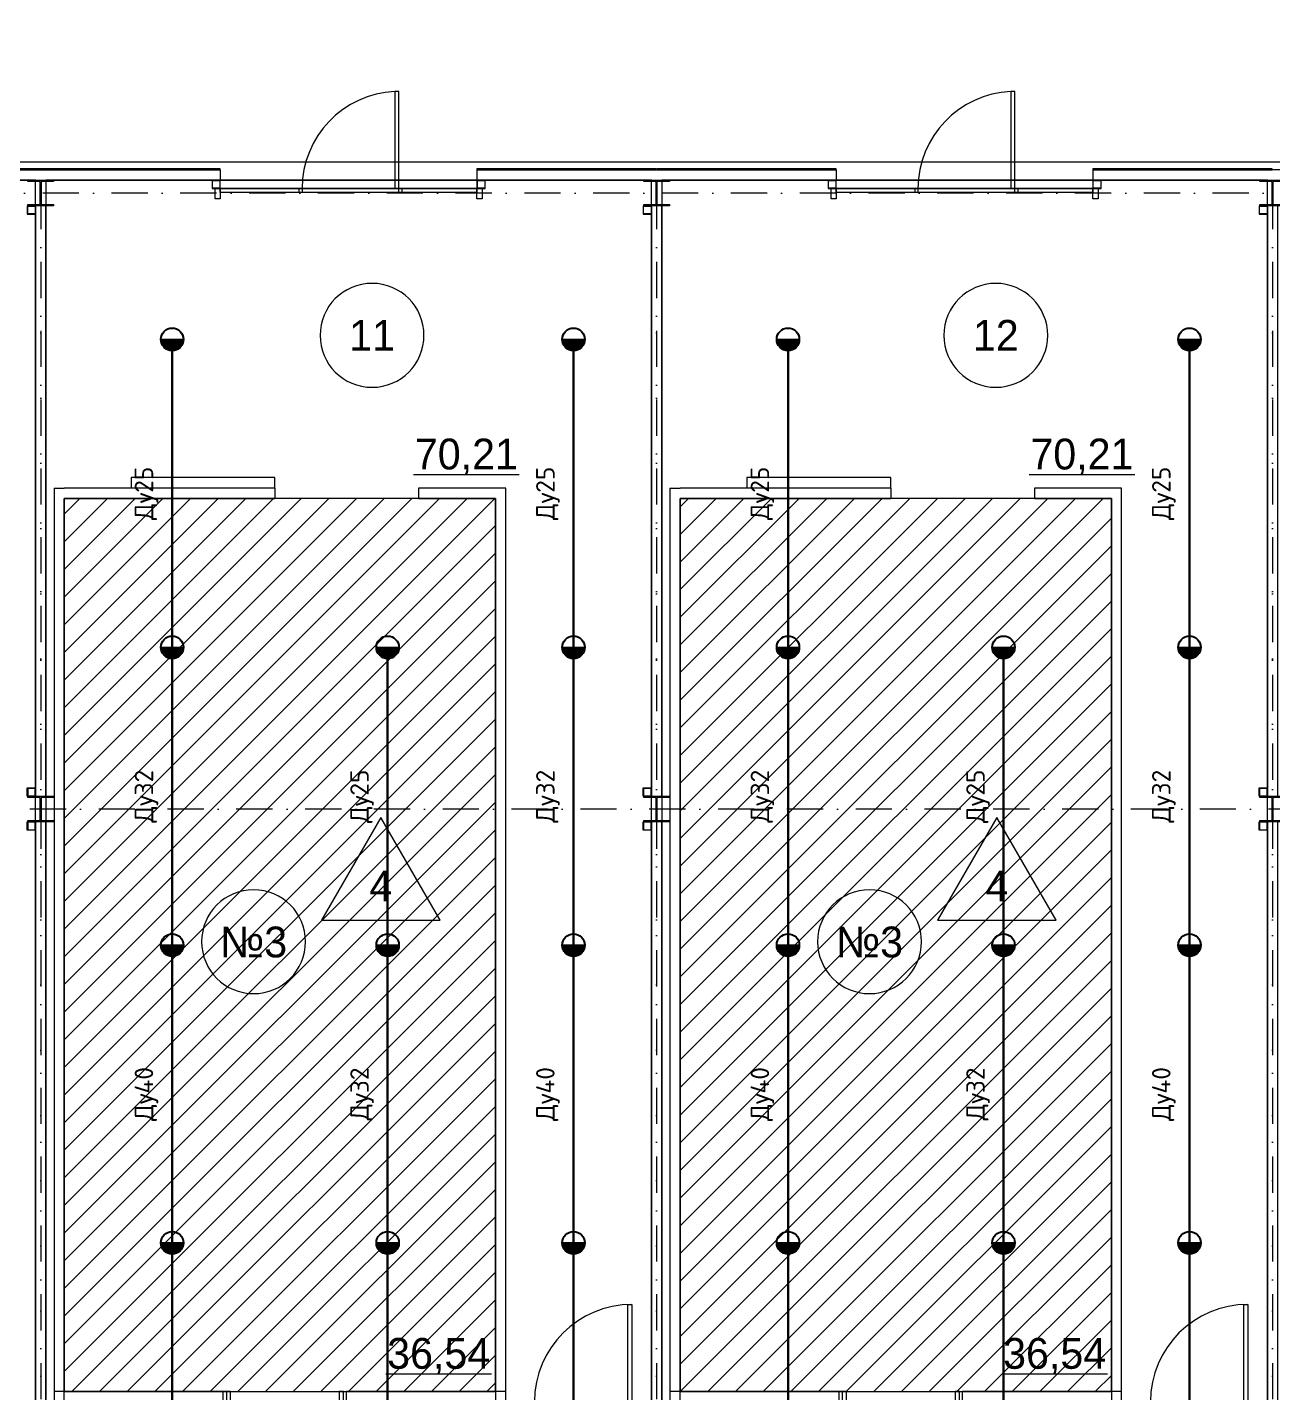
# Model space of a CAD drawing. Header units: millimetres. Extents: x 0 to 2118900, y -20000 to 84100.
# Drawn here: x 429870 to 442001, y 52315 to 65614 of the extents above; entities that cross this region are included whole.
import ezdxf
from ezdxf.enums import TextEntityAlignment as Align

# ---------------------------------------------------------------- set-up
doc = ezdxf.new("R2010")
doc.units = ezdxf.units.MM
for name, pattern in [('Dot & Dashed', [670.277762, 352.777767, -176.388884, 0, -141.111112]), ('Крупный пунктир', [634.99999, 0, -634.99999]), ('Штриховая', [300, 200, -100])]:
    doc.linetypes.add(name, pattern=pattern)
for name, color, linetype, lineweight in [('АР_подоснова', 8, 'Continuous', 13), ('ПТ_В21_расп', 1, 'Continuous', 30), ('ПТ_оросители', 7, 'Continuous', 25), ('ПТ_текст', 7, 'Continuous', 18), ('ПТ_штриховка', 8, 'Continuous', 9)]:
    doc.layers.add(name, color=color, linetype=linetype, lineweight=lineweight)
doc.styles.add('АР_текст_1', font='arial.ttf')
doc.styles.add('ПТ', font='isocpeur.ttf')

# ---------------------------------------------------------------- blocks, each defined once
blk = doc.blocks.new('Разгрузочный тамбур_11_25', base_point=(26375, 38770))
at = {"color": 0, "linetype": 'Continuous', "lineweight": -2}
blk.add_line((25633, 37258), (26662, 37258), dxfattribs=at)
for start, end in [(0, 180), (180, 0)]:
    blk.add_arc((25228, 38614), 506, start, end, dxfattribs=at)
at = {"color": 0, "lineweight": -2, "style": 'АР_текст_1'}
for tag, p in [('ROOM_NUMBER', (25228, 38614)), ('ROOM_AREA', (26147, 37458))]:
    blk.add_attdef(tag, text='', height=300, dxfattribs=at).set_placement(p, align=Align.MIDDLE_CENTER)
blk = doc.blocks.new('Разгрузочный тамбур_12_26', base_point=(32375, 38770))
at = {"color": 0, "linetype": 'Continuous', "lineweight": -2}
blk.add_line((31628, 37258), (32657, 37258), dxfattribs=at)
for start, end in [(0, 180), (180, 0)]:
    blk.add_arc((31304, 38614), 506, start, end, dxfattribs=at)
at = {"color": 0, "lineweight": -2, "style": 'АР_текст_1'}
for tag, p in [('ROOM_NUMBER', (31304, 38614)), ('ROOM_AREA', (32143, 37458))]:
    blk.add_attdef(tag, text='', height=300, dxfattribs=at).set_placement(p, align=Align.MIDDLE_CENTER)
blk = doc.blocks.new('Колонна SHS ГК 270')
at = {"color": 0, "linetype": 'Continuous', "lineweight": -2}
for p, q in [((40, 40), (-40, 40)), ((-40, 40), (-40, -40)), ((-36.4, -36.4), (-36.4, 36.4)), ((-36.4, 36.4), (36.4, 36.4)), ((36.4, 36.4), (36.4, -36.4)), ((40, -40), (40, 40)), ((-40, -40), (40, -40)), ((36.4, -36.4), (-36.4, -36.4))]:
    blk.add_line(p, q, dxfattribs=at)
blk = doc.blocks.new('Труба Квадратного Сечения ГК SHS 27')
at = {"color": 0, "linetype": 'Continuous', "lineweight": -2}
for p, q in [((1250, 40), (0, 40)), ((0, 40), (0, 0)), ((0, 0), (0, -40)), ((2500, 40), (1250, 40)), ((2500, 0), (2500, 40)), ((2500, -40), (2500, 0)), ((0, -40), (1250, -40)), ((1250, -40), (2500, -40))]:
    blk.add_line(p, q, dxfattribs=at)
blk = doc.blocks.new('Морозильная камера №3_№3_79', base_point=(24258, 33075))
at = {"color": 0, "linetype": 'Continuous', "lineweight": -2}
for p, q in [((25314, 33919), (24735, 32917)), ((25892, 32917), (25314, 33919)), ((24735, 32917), (25892, 32917)), ((25362, 28498), (26391, 28498))]:
    blk.add_line(p, q, dxfattribs=at)
at = {"color": 0, "linetype": 'Штриховая', "lineweight": -2, "flags": 128}
blk.add_lwpolyline([(26430, 37025), (22230, 37025), (22230, 28325), (26430, 28325)], close=True, dxfattribs=at)
at = {"color": 0, "linetype": 'Continuous', "lineweight": -2}
for start, end in [(0, 180), (180, 0)]:
    blk.add_arc((24074, 32708), 506, start, end, dxfattribs=at)
at = {"color": 0, "lineweight": -2, "style": 'АР_текст_1'}
for tag, p in [('DUMMY_112', (25314, 33251)), ('ROOM_NUMBER', (24074, 32705)), ('ROOM_AREA', (25877, 28698))]:
    blk.add_attdef(tag, text='', height=300, dxfattribs=at).set_placement(p, align=Align.MIDDLE_CENTER)
blk = doc.blocks.new('Морозильная камера №3_№3_80', base_point=(30258, 33075))
at = {"color": 0, "linetype": 'Continuous', "lineweight": -2}
for p, q in [((31314, 33919), (30735, 32917)), ((31892, 32917), (31314, 33919)), ((30735, 32917), (31892, 32917)), ((31362, 28498), (32391, 28498))]:
    blk.add_line(p, q, dxfattribs=at)
at = {"color": 0, "linetype": 'Штриховая', "lineweight": -2, "flags": 128}
blk.add_lwpolyline([(32430, 37025), (28230, 37025), (28230, 28325), (32430, 28325)], close=True, dxfattribs=at)
at = {"color": 0, "linetype": 'Continuous', "lineweight": -2}
for start, end in [(0, 180), (180, 0)]:
    blk.add_arc((30074, 32708), 506, start, end, dxfattribs=at)
at = {"color": 0, "lineweight": -2, "style": 'АР_текст_1'}
for tag, p in [('DUMMY_112', (31314, 33251)), ('ROOM_NUMBER', (30074, 32705)), ('ROOM_AREA', (31877, 28698))]:
    blk.add_attdef(tag, text='', height=300, dxfattribs=at).set_placement(p, align=Align.MIDDLE_CENTER)
blk = doc.blocks.new('Перекрытие_1100', base_point=(-300, -300))
at = {"color": 0, "linetype": 'Continuous', "lineweight": -2, "flags": 128}
blk.add_lwpolyline([(-300, -300), (98301, -300), (98301, 40301), (-300, 40301)], close=True, dxfattribs=at)
blk = doc.blocks.new('Перекрытие_580', base_point=(3875, 43275))
at = {"color": 0, "linetype": 'Continuous', "lineweight": -2, "flags": 128}
blk.add_lwpolyline([(3875, 43275), (94125, 43275), (94125, 40301), (3875, 40301)], close=True, dxfattribs=at)
blk = doc.blocks.new('Однопольная Дверь 27_3')
at = {"color": 0, "linetype": 'Continuous', "lineweight": -2}
for p, q in [((435, 0), (435, 950)), ((435, 950), (475, 950)), ((475, 950), (475, 0)), ((-475, 0), (-505, 0)), ((-505, 0), (-505, -70)), ((-505, -70), (-505, 0)), ((-505, -70), (-505, 0)), ((-475, -40), (-475, 0)), ((475, 0), (435, 0)), ((505, 0), (475, 0)), ((475, 0), (475, -40)), ((505, -70), (505, 0)), ((505, -70), (505, 0)), ((505, -70), (505, 0)), ((-505, -70), (-465, -70)), ((-505, -100), (-505, -70)), ((-465, -40), (-475, -40)), ((-465, -70), (-465, -40)), ((475, -40), (465, -40)), ((465, -40), (465, -70)), ((465, -70), (505, -70)), ((505, -100), (505, -70))]:
    blk.add_line(p, q, dxfattribs=at)
blk.add_arc((475, 0), 950, 90, 180, dxfattribs=at)
blk = doc.blocks.new('Стена_83', base_point=(-125, 28125))
at = {"color": 0, "linetype": 'Continuous', "lineweight": -2, "zscale": 1000}
for p in [(27285, 28225), (33285, 28225)]:
    blk.add_blockref('Однопольная Дверь 27_3', p, dxfattribs=at)
blk = doc.blocks.new('Стена_98', base_point=(26530, 37125))
at = {"color": 0, "linetype": 'Continuous', "lineweight": -2}
for p, q in [((26430, 28235), (26430, 28225)), ((26430, 28225), (26530, 28225)), ((26530, 28225), (26530, 28235))]:
    blk.add_line(p, q, dxfattribs=at)
at = {"color": 0, "linetype": 'Continuous', "lineweight": -2, "flags": 128}
for points in [[(26530, 37125), (26430, 37125)], [(26530, 28235), (26530, 37125)], [(26430, 37025), (26430, 28235)], [(26430, 28235), (26530, 28235)]]:
    blk.add_lwpolyline(points, dxfattribs=at)
blk = doc.blocks.new('Стена_99', base_point=(22130, 28225))
at = {"color": 0, "linetype": 'Continuous', "lineweight": -2}
for p, q in [((22130, 28235), (22130, 28225)), ((22130, 28225), (22230, 28225)), ((22230, 28225), (22230, 28235))]:
    blk.add_line(p, q, dxfattribs=at)
at = {"color": 0, "linetype": 'Continuous', "lineweight": -2, "flags": 128}
for points in [[(22130, 37125), (22230, 37125)], [(22130, 37125), (22130, 28235)], [(22230, 28235), (22230, 37025)], [(22230, 28235), (22130, 28235)]]:
    blk.add_lwpolyline(points, dxfattribs=at)
blk = doc.blocks.new('Стена_101', base_point=(32530, 37125))
at = {"color": 0, "linetype": 'Continuous', "lineweight": -2}
for p, q in [((32430, 28235), (32430, 28225)), ((32430, 28225), (32530, 28225)), ((32530, 28225), (32530, 28235))]:
    blk.add_line(p, q, dxfattribs=at)
at = {"color": 0, "linetype": 'Continuous', "lineweight": -2, "flags": 128}
for points in [[(32530, 37125), (32430, 37125)], [(32530, 28235), (32530, 37125)], [(32430, 37025), (32430, 28235)], [(32430, 28235), (32530, 28235)]]:
    blk.add_lwpolyline(points, dxfattribs=at)
blk = doc.blocks.new('Стена_102', base_point=(28130, 28225))
at = {"color": 0, "linetype": 'Continuous', "lineweight": -2}
for p, q in [((28130, 28235), (28130, 28225)), ((28130, 28225), (28230, 28225)), ((28230, 28225), (28230, 28235))]:
    blk.add_line(p, q, dxfattribs=at)
at = {"color": 0, "linetype": 'Continuous', "lineweight": -2, "flags": 128}
for points in [[(28130, 37125), (28230, 37125)], [(28130, 37125), (28130, 28235)], [(28230, 28235), (28230, 37025)], [(28230, 28235), (28130, 28235)]]:
    blk.add_lwpolyline(points, dxfattribs=at)
blk = doc.blocks.new('Стена_188', base_point=(20250, 40225))
at = {"color": 0, "linetype": 'Continuous', "lineweight": -2, "flags": 128}
for points in [[(21997, 40235), (20250, 40235)], [(20250, 40235), (20250, 40225)], [(20250, 40225), (21997, 40225)], [(21997, 40225), (21997, 40235)]]:
    blk.add_lwpolyline(points, dxfattribs=at)
blk = doc.blocks.new('Стена_189', base_point=(20250, 40225))
at = {"color": 0, "linetype": 'Continuous', "lineweight": -2, "flags": 128}
for points in [[(21997, 40235), (20250, 40235)], [(20250, 40235), (20250, 40225)], [(20250, 40225), (21997, 40225)], [(21997, 40225), (21997, 40235)]]:
    blk.add_lwpolyline(points, dxfattribs=at)
blk = doc.blocks.new('Стена_192', base_point=(26250, 40225))
at = {"color": 0, "linetype": 'Continuous', "lineweight": -2, "flags": 128}
for points in [[(27997, 40235), (26250, 40235)], [(26250, 40235), (26250, 40225)], [(26250, 40225), (27997, 40225)], [(27997, 40225), (27997, 40235)]]:
    blk.add_lwpolyline(points, dxfattribs=at)
blk = doc.blocks.new('Стена_193', base_point=(26250, 40225))
at = {"color": 0, "linetype": 'Continuous', "lineweight": -2, "flags": 128}
for points in [[(27997, 40235), (26250, 40235)], [(26250, 40235), (26250, 40225)], [(26250, 40225), (27997, 40225)], [(27997, 40225), (27997, 40235)]]:
    blk.add_lwpolyline(points, dxfattribs=at)
blk = doc.blocks.new('Стена_194', base_point=(23750, 40225))
at = {"color": 0, "linetype": 'Continuous', "lineweight": -2, "flags": 128}
for points in [[(23750, 40235), (22003, 40235)], [(22003, 40235), (22003, 40225)], [(22003, 40225), (23750, 40225)], [(23750, 40225), (23750, 40235)]]:
    blk.add_lwpolyline(points, dxfattribs=at)
blk = doc.blocks.new('Стена_195', base_point=(23750, 40225))
at = {"color": 0, "linetype": 'Continuous', "lineweight": -2, "flags": 128}
for points in [[(23750, 40235), (22003, 40235)], [(22003, 40235), (22003, 40225)], [(22003, 40225), (23750, 40225)], [(23750, 40225), (23750, 40235)]]:
    blk.add_lwpolyline(points, dxfattribs=at)
blk = doc.blocks.new('Стена_196', base_point=(32250, 40225))
at = {"color": 0, "linetype": 'Continuous', "lineweight": -2, "flags": 128}
for points in [[(33997, 40235), (32250, 40235)], [(32250, 40235), (32250, 40225)], [(32250, 40225), (33997, 40225)], [(33997, 40225), (33997, 40235)]]:
    blk.add_lwpolyline(points, dxfattribs=at)
blk = doc.blocks.new('Стена_197', base_point=(32250, 40225))
at = {"color": 0, "linetype": 'Continuous', "lineweight": -2, "flags": 128}
for points in [[(33997, 40235), (32250, 40235)], [(32250, 40235), (32250, 40225)], [(32250, 40225), (33997, 40225)], [(33997, 40225), (33997, 40235)]]:
    blk.add_lwpolyline(points, dxfattribs=at)
blk = doc.blocks.new('Стена_198', base_point=(29750, 40225))
at = {"color": 0, "linetype": 'Continuous', "lineweight": -2, "flags": 128}
for points in [[(29750, 40235), (28003, 40235)], [(28003, 40235), (28003, 40225)], [(28003, 40225), (29750, 40225)], [(29750, 40225), (29750, 40235)]]:
    blk.add_lwpolyline(points, dxfattribs=at)
blk = doc.blocks.new('Стена_199', base_point=(29750, 40225))
at = {"color": 0, "linetype": 'Continuous', "lineweight": -2, "flags": 128}
for points in [[(29750, 40235), (28003, 40235)], [(28003, 40235), (28003, 40225)], [(28003, 40225), (29750, 40225)], [(29750, 40225), (29750, 40235)]]:
    blk.add_lwpolyline(points, dxfattribs=at)
blk = doc.blocks.new('Однопольная Дверь 27_4')
at = {"color": 0, "linetype": 'Continuous', "lineweight": -2}
for p, q in [((466, 77), (1278, 758)), ((1342, 681), (530, 0)), ((1278, 758), (1342, 681)), ((-570, 0), (-600, 0)), ((-600, 0), (-600, -100)), ((-600, 0), (-600, -100)), ((-600, 0), (-600, -100)), ((-530, 0), (-570, 0)), ((-570, 0), (-570, -100)), ((-530, -100), (-530, 0)), ((530, 0), (466, 77)), ((570, 0), (530, 0)), ((530, 0), (530, -100)), ((570, 0), (600, 0)), ((570, -100), (570, 0)), ((600, 0), (600, -100)), ((600, 0), (600, -100)), ((600, 0), (600, -100)), ((-570, -100), (-600, -100)), ((-570, -100), (-530, -100)), ((530, -100), (570, -100)), ((570, -100), (600, -100))]:
    blk.add_line(p, q, dxfattribs=at)
blk.add_arc((530, 0), 1060, 40, 180, dxfattribs=at)
blk = doc.blocks.new('Стена_263', base_point=(26530, 28225))
at = {"color": 0, "linetype": 'Continuous', "lineweight": -2}
for p, q in [((23779, 28225), (23779, 28325)), ((24979, 28225), (24979, 28325))]:
    blk.add_line(p, q, dxfattribs=at)
at = {"color": 0, "linetype": 'Continuous', "lineweight": -2, "flags": 128}
for points in [[(23779, 28325), (22130, 28325)], [(22130, 28325), (22130, 28225)], [(22130, 28225), (23779, 28225)], [(26530, 28325), (24979, 28325)], [(24979, 28225), (26530, 28225)], [(26530, 28225), (26530, 28325)]]:
    blk.add_lwpolyline(points, dxfattribs=at)
at = {"color": 0, "linetype": 'Continuous', "lineweight": -2, "zscale": 1000, "rotation": 179.9999990962202}
blk.add_blockref('Однопольная Дверь 27_4', (24379, 28225), dxfattribs=at)
blk = doc.blocks.new('Стена_264', base_point=(32530, 28225))
at = {"color": 0, "linetype": 'Continuous', "lineweight": -2}
for p, q in [((29779, 28225), (29779, 28325)), ((30979, 28225), (30979, 28325))]:
    blk.add_line(p, q, dxfattribs=at)
at = {"color": 0, "linetype": 'Continuous', "lineweight": -2, "flags": 128}
for points in [[(29779, 28325), (28130, 28325)], [(28130, 28325), (28130, 28225)], [(28130, 28225), (29779, 28225)], [(32530, 28325), (30979, 28325)], [(30979, 28225), (32530, 28225)], [(32530, 28225), (32530, 28325)]]:
    blk.add_lwpolyline(points, dxfattribs=at)
at = {"color": 0, "linetype": 'Continuous', "lineweight": -2, "zscale": 1000, "rotation": 179.9999990962202}
blk.add_blockref('Однопольная Дверь 27_4', (30379, 28225), dxfattribs=at)
blk = doc.blocks.new('Наружная Раздвижная Дверь 27')
at = {"color": 0, "linetype": 'Continuous', "lineweight": -2}
for p, q in [((-700, 0), (-700, -100)), ((700, 105), (2100, 105)), ((700, 5), (700, 105)), ((2100, 5), (700, 5)), ((700, 0), (700, -100)), ((2100, 105), (2100, 5))]:
    blk.add_line(p, q, dxfattribs=at)
blk = doc.blocks.new('Стена_268', base_point=(22130, 37125))
at = {"color": 0, "linetype": 'Continuous', "lineweight": -2}
for p, q in [((24280, 37125), (24280, 37025)), ((25680, 37125), (25680, 37025))]:
    blk.add_line(p, q, dxfattribs=at)
at = {"color": 0, "linetype": 'Continuous', "lineweight": -2, "flags": 128}
for points in [[(24280, 37125), (22230, 37125)], [(26430, 37125), (25680, 37125)], [(22230, 37025), (24280, 37025)], [(25680, 37025), (26430, 37025)]]:
    blk.add_lwpolyline(points, dxfattribs=at)
at = {"color": 0, "linetype": 'Continuous', "lineweight": -2, "xscale": -1, "zscale": 1000}
blk.add_blockref('Наружная Раздвижная Дверь 27', (24980, 37125), dxfattribs=at)
blk = doc.blocks.new('Стена_269', base_point=(28130, 37125))
at = {"color": 0, "linetype": 'Continuous', "lineweight": -2}
for p, q in [((30280, 37125), (30280, 37025)), ((31680, 37125), (31680, 37025))]:
    blk.add_line(p, q, dxfattribs=at)
at = {"color": 0, "linetype": 'Continuous', "lineweight": -2, "flags": 128}
for points in [[(30280, 37125), (28230, 37125)], [(32430, 37125), (31680, 37125)], [(28230, 37025), (30280, 37025)], [(31680, 37025), (32430, 37025)]]:
    blk.add_lwpolyline(points, dxfattribs=at)
at = {"color": 0, "linetype": 'Continuous', "lineweight": -2, "xscale": -1, "zscale": 1000}
blk.add_blockref('Наружная Раздвижная Дверь 27', (30980, 37125), dxfattribs=at)
blk = doc.blocks.new('Стена_365', base_point=(34000, 34125))
at = {"color": 0, "linetype": 'Continuous', "lineweight": -2, "flags": 128}
for points in [[(34050, 39875), (33950, 39875)], [(33950, 39875), (33950, 34125)], [(34050, 34125), (34050, 39875)], [(33950, 34125), (34050, 34125)]]:
    blk.add_lwpolyline(points, dxfattribs=at)
blk = doc.blocks.new('Стена_370', base_point=(22000, 34125))
at = {"color": 0, "linetype": 'Continuous', "lineweight": -2, "flags": 128}
for points in [[(22050, 39875), (21950, 39875)], [(21950, 39875), (21950, 34125)], [(22050, 34125), (22050, 39875)], [(21950, 34125), (22050, 34125)]]:
    blk.add_lwpolyline(points, dxfattribs=at)
blk = doc.blocks.new('Стена_373', base_point=(28000, 34125))
at = {"color": 0, "linetype": 'Continuous', "lineweight": -2, "flags": 128}
for points in [[(28050, 39875), (27950, 39875)], [(27950, 39875), (27950, 34125)], [(28050, 34125), (28050, 39875)], [(27950, 34125), (28050, 34125)]]:
    blk.add_lwpolyline(points, dxfattribs=at)
blk = doc.blocks.new('Стена_377', base_point=(34000, 28125))
at = {"color": 0, "linetype": 'Continuous', "lineweight": -2, "flags": 128}
for points in [[(34050, 33875), (33950, 33875)], [(33950, 33875), (33950, 28225)], [(34050, 28225), (34050, 33875)]]:
    blk.add_lwpolyline(points, dxfattribs=at)
blk = doc.blocks.new('Стена_380', base_point=(22000, 28125))
at = {"color": 0, "linetype": 'Continuous', "lineweight": -2, "flags": 128}
for points in [[(22050, 33875), (21950, 33875)], [(21950, 33875), (21950, 28225)], [(22050, 28225), (22050, 33875)]]:
    blk.add_lwpolyline(points, dxfattribs=at)
blk = doc.blocks.new('Стена_383', base_point=(28000, 28125))
at = {"color": 0, "linetype": 'Continuous', "lineweight": -2, "flags": 128}
for points in [[(28050, 33875), (27950, 33875)], [(27950, 33875), (27950, 28225)], [(28050, 28225), (28050, 33875)]]:
    blk.add_lwpolyline(points, dxfattribs=at)
blk = doc.blocks.new('Колонна Универсальная 27')
at = {"color": 0, "linetype": 'Continuous', "lineweight": -2}
for p, q in [((125, 125), (-125, 125)), ((-125, 125), (-125, 113)), ((-125, 113), (-4, 113)), ((-4, 113), (-4, -113)), ((4, -113), (4, 113)), ((4, 113), (125, 113)), ((125, 113), (125, 125)), ((-4, -113), (-125, -113)), ((-125, -113), (-125, -125)), ((-125, -125), (125, -125)), ((125, -113), (4, -113)), ((125, -125), (125, -113))]:
    blk.add_line(p, q, dxfattribs=at)
blk = doc.blocks.new('Двутавp К 26020-83 27_2')
at = {"color": 0, "linetype": 'Крупный пунктир', "lineweight": -2}
blk.add_line((0, 0), (17750, 0), dxfattribs=at)
blk = doc.blocks.new('Ворота Гаражные Раздвижные Вертикальные 27')
at = {"color": 0, "linetype": 'Continuous', "lineweight": -2}
for p, q in [((-1250, 180), (-1250, 80)), ((1250, 180), (1250, 80)), ((-1250, 0), (-1300, 0)), ((-1300, 0), (-1300, -100)), ((1250, 0), (-1250, 0)), ((-1250, 0), (-1250, -40)), ((-1250, -100), (-1250, 0)), ((1250, -40), (1250, 0)), ((1300, 0), (1250, 0)), ((1250, 0), (1250, -100)), ((1300, -100), (1300, 0)), ((-1300, -100), (-1250, -100)), ((-1250, -40), (1250, -40)), ((1250, -100), (1300, -100))]:
    blk.add_line(p, q, dxfattribs=at)
blk.add_point((0, 0), dxfattribs=at)
blk.add_point((0, 0), dxfattribs=at)
blk.add_point((0, 0), dxfattribs=at)
blk.add_point((0, 0), dxfattribs=at)
blk = doc.blocks.new('Стена_416', base_point=(-125, 40125))
at = {"color": 0, "linetype": 'Continuous', "lineweight": -2}
for p, q in [((23750, 40225), (23750, 40125)), ((26250, 40225), (26250, 40125)), ((29750, 40225), (29750, 40125)), ((32250, 40225), (32250, 40125))]:
    blk.add_line(p, q, dxfattribs=at)
at = {"color": 0, "linetype": 'Continuous', "lineweight": -2, "flags": 128}
for points in [[(23750, 40225), (20250, 40225)], [(29750, 40225), (26250, 40225)], [(35750, 40225), (32250, 40225)], [(20300, 40125), (23700, 40125)], [(26300, 40125), (29700, 40125)], [(32300, 40125), (35700, 40125)]]:
    blk.add_lwpolyline(points, dxfattribs=at)
at = {"color": 0, "linetype": 'Continuous', "lineweight": -2}
for p in [(25000, 40045), (25000, 40045), (31000, 40045), (31000, 40045)]:
    blk.add_point(p, dxfattribs=at)
at = {"color": 0, "linetype": 'Continuous', "lineweight": -2, "xscale": -1, "zscale": 1000}
for p in [(25000, 40045), (31000, 40045)]:
    blk.add_blockref('Ворота Гаражные Раздвижные Вертикальные 27', p, dxfattribs=at)
blk = doc.blocks.new('Стандартный Маркер Сетки_40')
at = {"color": 0, "linetype": 'Dot & Dashed', "lineweight": -2}
for q in [(55187, 0), (0, 0)]:
    blk.add_line((0, 0), q, dxfattribs=at)
at = {"color": 0, "lineweight": -2, "style": 'АР_текст_1'}
blk.add_attdef('AC_MarkerText_1', text='', height=300, rotation=90, dxfattribs=at).set_placement((55368, -69), align=Align.TOP_CENTER)
blk = doc.blocks.new('AR_F1')
at = {"layer": 'АР_подоснова', "linetype": 'Continuous'}
for p, q in [((25490, 40989), (25450, 40989)), ((25450, 40989), (25450, 40043)), ((25490, 40043), (25490, 40989)), ((31490, 40989), (31450, 40989)), ((31450, 40989), (31450, 40043)), ((31490, 40043), (31490, 40989)), ((24518, 40045), (24546, 40045)), ((24518, 40005), (24518, 40045)), ((24546, 40045), (24546, 40005)), ((25450, 40043), (25490, 40043)), ((25490, 40045), (25518, 40045)), ((25490, 40005), (25490, 40045)), ((25518, 40045), (25518, 40005)), ((30518, 40045), (30546, 40045)), ((30518, 40005), (30518, 40045)), ((30546, 40045), (30546, 40005)), ((31450, 40043), (31490, 40043)), ((31490, 40045), (31518, 40045)), ((31490, 40005), (31490, 40045)), ((31518, 40045), (31518, 40005)), ((24546, 40005), (24518, 40005)), ((25518, 40005), (25490, 40005)), ((30546, 40005), (30518, 40005)), ((31518, 40005), (31490, 40005))]:
    blk.add_line(p, q, dxfattribs=at)
at = {"layer": 'АР_подоснова', "linetype": 'Dot & Dashed'}
for p, q in [((98125, 40000), (-4800, 40000)), ((98000, 34000), (-4800, 34000))]:
    blk.add_line(p, q, dxfattribs=at)
at = {"layer": 'АР_подоснова', "linetype": 'Continuous', "flags": 128}
for points in [[(16130, 28225), (20530, 28225), (21950, 28225), (21950, 40125), (16050, 40125), (16050, 28225)], [(22050, 28225), (22130, 28225), (26530, 28225), (27950, 28225), (27950, 40125), (22050, 40125)], [(28050, 28225), (28130, 28225), (32530, 28225), (33950, 28225), (33950, 40125), (28050, 40125)], [(26430, 37025), (22230, 37025), (22230, 28325), (26430, 28325)], [(32430, 37025), (28230, 37025), (28230, 28325), (32430, 28325)]]:
    blk.add_lwpolyline(points, close=True, dxfattribs=at)
at = {"layer": 'АР_подоснова', "linetype": 'Continuous'}
for centre in [(25495, 40041), (31495, 40041)]:
    blk.add_arc(centre, 949, 92.6952, 179.7847, dxfattribs=at)
for name, p in [('Перекрытие_580', (3875, 43275)), ('Перекрытие_1100', (-300, -300))]:
    blk.add_blockref(name, p, dxfattribs=at)
at = {"layer": 'АР_подоснова'}
for name, p in [('Стена_416', (-125, 40125)), ('Стена_188', (20250, 40225)), ('Стена_189', (20250, 40225)), ('Стена_194', (23750, 40225)), ('Стена_195', (23750, 40225)), ('Стена_192', (26250, 40225)), ('Стена_193', (26250, 40225)), ('Стена_198', (29750, 40225)), ('Стена_199', (29750, 40225)), ('Стена_196', (32250, 40225)), ('Стена_197', (32250, 40225)), ('Стена_370', (22000, 34125)), ('Стена_373', (28000, 34125)), ('Стена_365', (34000, 34125)), ('Стена_99', (22130, 28225)), ('Стена_268', (22130, 37125)), ('Стена_98', (26530, 37125)), ('Стена_102', (28130, 28225)), ('Стена_269', (28130, 37125)), ('Стена_101', (32530, 37125)), ('Стена_380', (22000, 28125)), ('Стена_383', (28000, 28125)), ('Стена_377', (34000, 28125)), ('Стена_83', (-125, 28125)), ('Стена_263', (26530, 28225)), ('Стена_264', (32530, 28225))]:
    blk.add_blockref(name, p, dxfattribs=at)
at = {"layer": 'АР_подоснова', "linetype": 'Continuous', "xscale": -1, "zscale": 1000}
for name, p in [('Колонна Универсальная 27', (22000, 40000)), ('Труба Квадратного Сечения ГК SHS 27', (26250, 40085)), ('Колонна Универсальная 27', (27999, 40000)), ('Труба Квадратного Сечения ГК SHS 27', (32250, 40085)), ('Колонна Универсальная 27', (34000, 40000)), ('Колонна SHS ГК 270', (21910, 34165)), ('Колонна SHS ГК 270', (27910, 34165)), ('Колонна SHS ГК 270', (33910, 34165)), ('Колонна Универсальная 27', (22000, 34000)), ('Колонна Универсальная 27', (27999, 34000)), ('Колонна Универсальная 27', (34000, 34000)), ('Колонна SHS ГК 270', (21910, 33835)), ('Колонна SHS ГК 270', (27910, 33835)), ('Колонна SHS ГК 270', (33910, 33835))]:
    blk.add_blockref(name, p, dxfattribs=at)
at = {"layer": 'АР_подоснова', "linetype": 'Continuous', "zscale": 1000}
for p in [(23710, 40085), (26290, 40085), (29710, 40085), (32290, 40085)]:
    blk.add_blockref('Колонна SHS ГК 270', p, dxfattribs=at)
for name, p, rotation in [('Стандартный Маркер Сетки_40', (22000, 40000), 270), ('Стандартный Маркер Сетки_40', (28000, 40000), 270), ('Стандартный Маркер Сетки_40', (34000, 40000), 270), ('Колонна SHS ГК 270', (21910, 39835), 180), ('Двутавp К 26020-83 27_2', (22000, 22125), 90), ('Колонна SHS ГК 270', (27910, 39835), 180), ('Двутавp К 26020-83 27_2', (28000, 22125), 90), ('Колонна SHS ГК 270', (33910, 39835), 180), ('Двутавp К 26020-83 27_2', (34000, 22125), 90)]:
    blk.add_blockref(name, p, dxfattribs=dict(at, rotation=rotation))
at = {"layer": 'АР_подоснова', "linetype": 'Continuous'}
ref = blk.add_blockref('Разгрузочный тамбур_11_25', (26375, 38770), dxfattribs=at)
ref.add_attrib('ROOM_NUMBER', '11', dxfattribs={"layer": '0', "color": 0, "lineweight": 9, "height": 300}).set_placement((25228, 38614), align=Align.MIDDLE_CENTER)
ref.add_attrib('ROOM_AREA', '70,21', dxfattribs={"layer": '0', "color": 0, "lineweight": 9, "height": 300}).set_placement((26147, 37458), align=Align.MIDDLE_CENTER)
ref = blk.add_blockref('Разгрузочный тамбур_12_26', (32375, 38770), dxfattribs=at)
ref.add_attrib('ROOM_NUMBER', '12', dxfattribs={"layer": '0', "color": 0, "lineweight": 9, "height": 300}).set_placement((31304, 38614), align=Align.MIDDLE_CENTER)
ref.add_attrib('ROOM_AREA', '70,21', dxfattribs={"layer": '0', "color": 0, "lineweight": 9, "height": 300}).set_placement((32143, 37458), align=Align.MIDDLE_CENTER)
ref = blk.add_blockref('Морозильная камера №3_№3_79', (24258, 33075), dxfattribs=at)
ref.add_attrib('ROOM_NUMBER', '№3', dxfattribs={"layer": '0', "color": 0, "lineweight": 9, "height": 300}).set_placement((24074, 32705), align=Align.MIDDLE_CENTER)
ref.add_attrib('ROOM_AREA', '36,54', dxfattribs={"layer": '0', "color": 0, "lineweight": 9, "height": 300}).set_placement((25877, 28698), align=Align.MIDDLE_CENTER)
ref.add_attrib('DUMMY_112', '4', dxfattribs={"layer": '0', "color": 0, "lineweight": 9, "height": 300}).set_placement((25314, 33251), align=Align.MIDDLE_CENTER)
ref = blk.add_blockref('Морозильная камера №3_№3_80', (30258, 33075), dxfattribs=at)
ref.add_attrib('ROOM_NUMBER', '№3', dxfattribs={"layer": '0', "color": 0, "lineweight": 9, "height": 300}).set_placement((30074, 32705), align=Align.MIDDLE_CENTER)
ref.add_attrib('ROOM_AREA', '36,54', dxfattribs={"layer": '0', "color": 0, "lineweight": 9, "height": 300}).set_placement((31877, 28698), align=Align.MIDDLE_CENTER)
ref.add_attrib('DUMMY_112', '4', dxfattribs={"layer": '0', "color": 0, "lineweight": 9, "height": 300}).set_placement((31314, 33251), align=Align.MIDDLE_CENTER)
blk = doc.blocks.new('SPR_DN')
for p, q in [((-1.1, 0), (1.1, 0)), ((-1.08, -0.18), (1.08, -0.18)), ((-1.04, -0.37), (1.04, -0.37)), ((-0.95, -0.55), (0.95, -0.55)), ((-0.82, -0.73), (0.82, -0.73)), ((-0.61, -0.92), (0.61, -0.92))]:
    blk.add_line(p, q)
blk.add_circle((0, 0), 1.1)

msp = doc.modelspace()

# ---------------------------------------------------------------- hatches: boundary and pattern name
at = {"layer": 'ПТ_штриховка'}
h = msp.add_hatch(dxfattribs=at)
h.set_pattern_fill('ANSI31', color=8, scale=60)
h.paths.add_polyline_path([(430230, 52325), (434430, 52325), (434430, 61025), (430230, 61025)])
h = msp.add_hatch(dxfattribs=at)
h.set_pattern_fill('ANSI31', color=8, scale=60)
h.paths.add_polyline_path([(436230, 52325), (440430, 52325), (440430, 61025), (436230, 61025)])

# ---------------------------------------------------------------- linework, layer by layer
at = {"layer": 'ПТ_В21_расп'}
for p, q in [((431280, 59575), (431280, 62575)), ((435190, 59575), (435190, 62575)), ((437280, 59575), (437280, 62575)), ((441190, 59575), (441190, 62575)), ((431280, 56675), (431280, 59575)), ((433380, 56675), (433380, 59575)), ((435190, 56675), (435190, 59575)), ((437280, 56675), (437280, 59575)), ((439380, 56675), (439380, 59575)), ((441190, 56675), (441190, 59575)), ((431280, 53775), (431280, 56675)), ((433380, 53775), (433380, 56675)), ((435190, 53775), (435190, 56675)), ((437280, 53775), (437280, 56675)), ((439380, 53775), (439380, 56675)), ((441190, 53775), (441190, 56675)), ((431280, 50200), (431280, 53775)), ((433380, 50200), (433380, 53775)), ((435190, 50200), (435190, 53775)), ((437280, 50200), (437280, 53775)), ((439380, 50200), (439380, 53775)), ((441190, 50200), (441190, 53775))]:
    msp.add_line(p, q, dxfattribs=at)

# ---------------------------------------------------------------- block references
at = {"layer": 'АР_подоснова'}
msp.add_blockref('AR_F1', (408000, 24000), dxfattribs=at)
at = {"layer": 'ПТ_оросители', "xscale": 100, "yscale": 100}
for p in [(431280, 62575), (435190, 62575), (437280, 62575), (441190, 62575), (431280, 59575), (433380, 59575), (435190, 59575), (437280, 59575), (439380, 59575), (441190, 59575), (431280, 56675), (433380, 56675), (435190, 56675), (437280, 56675), (439380, 56675), (441190, 56675), (431280, 53775), (433380, 53775), (435190, 53775), (437280, 53775), (439380, 53775), (441190, 53775)]:
    msp.add_blockref('SPR_DN', p, dxfattribs=at)

# ---------------------------------------------------------------- texts
at = {"layer": 'ПТ_текст', "style": 'ПТ'}
for s, p in [('Ду25', (431150, 61075)), ('Ду25', (435060, 61075)), ('Ду25', (437150, 61075)), ('Ду25', (441060, 61075)), ('Ду32', (431150, 58125)), ('Ду25', (433250, 58125)), ('Ду32', (435060, 58125)), ('Ду32', (437150, 58125)), ('Ду25', (439250, 58125)), ('Ду32', (441060, 58125)), ('Ду40', (431150, 55225)), ('Ду32', (433250, 55225)), ('Ду40', (435060, 55225)), ('Ду40', (437150, 55225)), ('Ду32', (439250, 55225)), ('Ду40', (441060, 55225))]:
    msp.add_text(s, height=180, rotation=90, dxfattribs=at).set_placement(p, align=Align.BOTTOM_CENTER)

doc.saveas('drawing.dxf')
